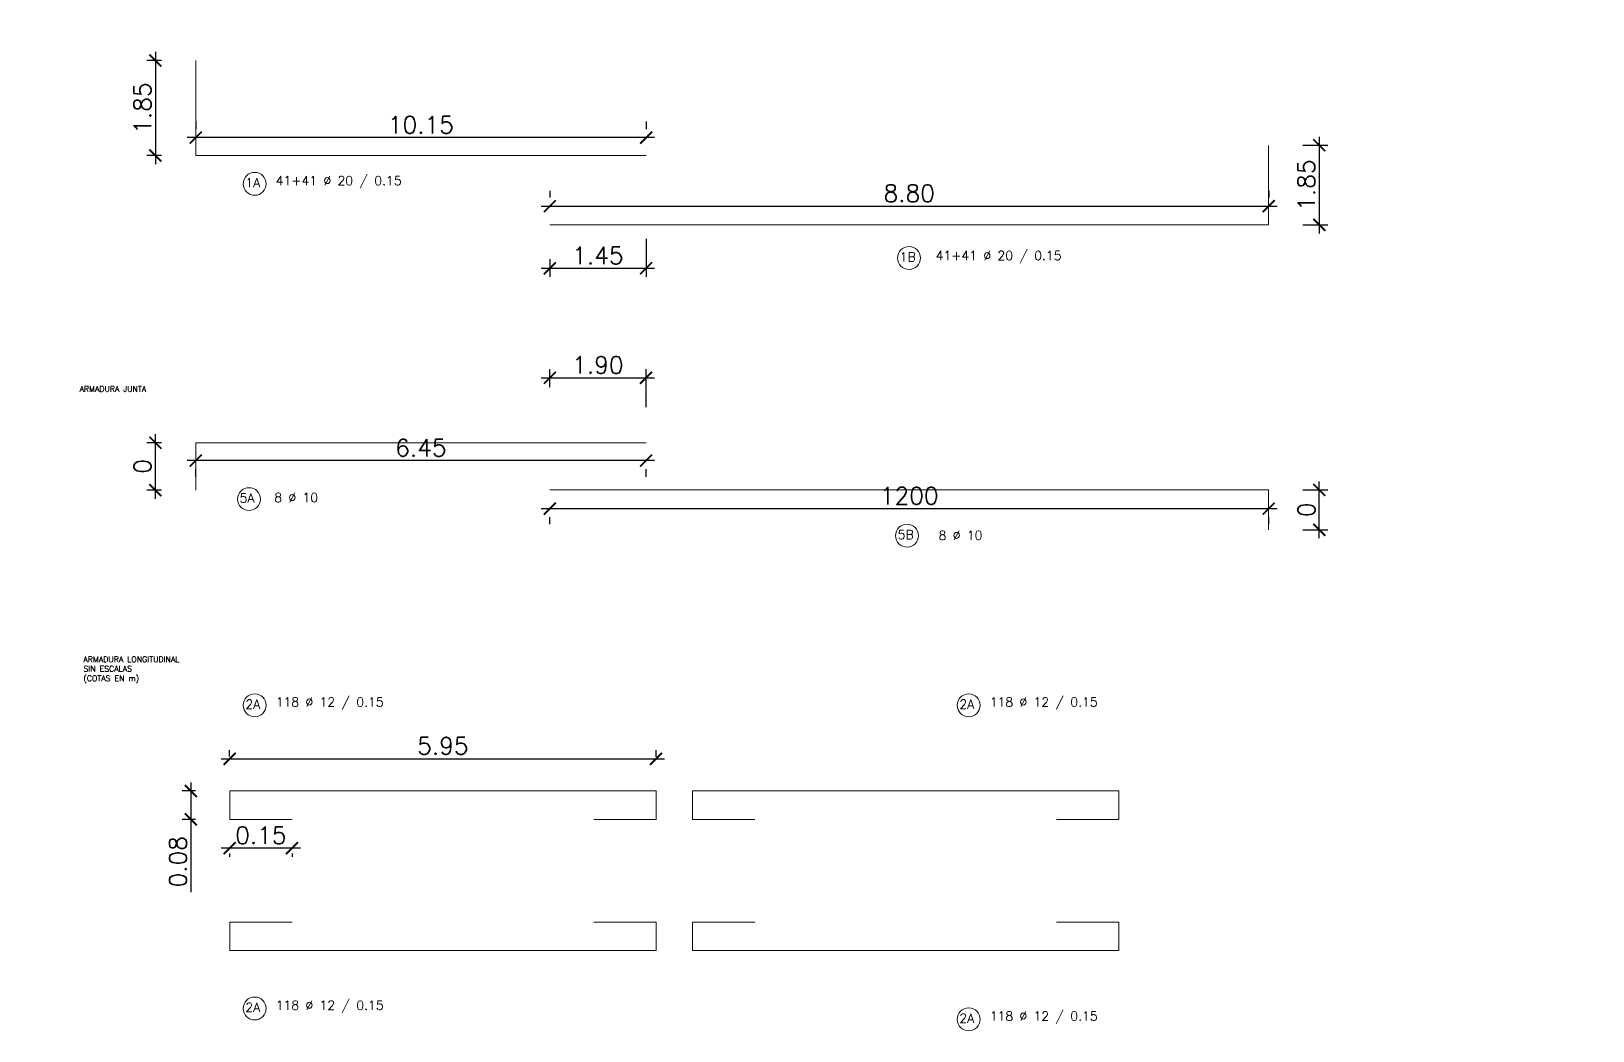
# Model space of a CAD drawing. Header units: metres. Extents: x 1291 to 1536, y 1774 to 1932.
# Drawn here: x 1345.33 to 1362.45, y 1774.19 to 1785.14 of the extents above; entities that cross this region are included whole.
import ezdxf

# ---------------------------------------------------------------- set-up
doc = ezdxf.new("R2010")
doc.units = ezdxf.units.M
doc.layers.add('Des', color=4, linetype='Continuous', lineweight=20)
doc.layers.add('YPSOM_ARMADURAS', color=164, linetype='Continuous')
doc.styles.add('SPING-TEXTO', font='romans.shx')
doc.styles.add('YPSOM_25', font='romans.shx', dxfattribs={"height": 0.0625})
doc.styles.add('YPSOM_40', font='romans.shx', dxfattribs={"height": 0.1})
doc.dimstyles.new('SPing_75', dxfattribs={"dimscale": 0.075, "dimtxt": 2.5, "dimasz": 1.75, "dimexe": 1.25, "dimexo": 5, "dimtad": 1, "dimzin": 1, "dimdsep": 46, "dimtxsty": 'SPING-TEXTO', "dimblk": 'ARCHTICK', "dimcen": 0, "dimdle": 1.25, "dimclrd": 1, "dimclre": 9, "dimclrt": 2, "dimadec": 0, "dimazin": 0, "dimtfac": 1, "dimtmove": 0, "dimatfit": 3, "dimfxl": 1, "dimarcsym": 0})

# ---------------------------------------------------------------- blocks, each defined once
blk = doc.blocks.new('*U142')
at = {"layer": 'YPSOM_ARMADURAS'}
blk.add_circle((0, 0), 0.005, dxfattribs=at)
blk = doc.blocks.new('*U143')
at = {"layer": 'Des', "color": 0, "linetype": 'ByBlock', "lineweight": -2, "transparency": 16777216}
for p in [(0, 0), (-0.26, -0.15), (-0.13, -0.075), (-0.519, -0.301), (-0.389, -0.226), (-0.779, -0.451), (-0.649, -0.376), (-1.168, -0.677), (-1.038, -0.601), (-0.909, -0.526), (-1.428, -0.827), (-1.298, -0.752), (-1.687, -0.977), (-1.558, -0.902), (-2.077, -1.203), (-1.947, -1.128), (-1.817, -1.052), (-2.336, -1.353), (-2.207, -1.278), (-2.596, -1.504), (-2.466, -1.428), (-2.856, -1.654), (-2.726, -1.579), (-3.245, -1.879), (-3.115, -1.804), (-2.985, -1.729), (-3.505, -2.03), (-3.375, -1.955), (-3.764, -2.18), (-3.634, -2.105), (-4.024, -2.33), (-3.894, -2.255), (-4.413, -2.556), (-4.283, -2.481), (-4.154, -2.406), (-4.673, -2.706), (-4.543, -2.631), (-4.932, -2.857), (-4.803, -2.782), (-5.322, -3.082), (-5.192, -3.007), (-5.062, -2.932), (-5.581, -3.233), (-5.452, -3.157), (-5.841, -3.383), (-5.711, -3.308), (-6.101, -3.533), (-5.971, -3.458), (-6.49, -3.759), (-6.36, -3.684), (-6.23, -3.608), (-6.75, -3.909), (-6.62, -3.834), (-7.009, -4.06), (-6.879, -3.984), (-7.269, -4.21), (-7.139, -4.135), (-7.658, -4.435), (-7.528, -4.36), (-7.399, -4.285), (-7.918, -4.586), (-7.788, -4.511), (-8.177, -4.736), (-8.048, -4.661), (-8.567, -4.962), (-8.437, -4.887), (-8.307, -4.811), (-8.827, -5.112), (-8.697, -5.037), (-9.086, -5.262), (-8.956, -5.187), (-9.346, -5.413), (-9.216, -5.338), (-9.735, -5.638), (-9.605, -5.563), (-9.476, -5.488), (-9.995, -5.789), (-9.865, -5.713), (-10.254, -5.939), (-10.125, -5.864), (-10.644, -6.165), (-10.514, -6.089), (-10.384, -6.014), (-10.903, -6.315), (-10.774, -6.24), (-11.163, -6.465), (-11.033, -6.39), (-11.423, -6.616), (-11.293, -6.54), (-11.812, -6.841), (-11.682, -6.766), (-11.552, -6.691), (-12.072, -6.991), (-11.942, -6.916), (-12.331, -7.142), (-12.201, -7.067), (-12.591, -7.292), (-12.461, -7.217), (-12.98, -7.518), (-12.85, -7.443), (-12.721, -7.367), (-13.24, -7.668), (-13.11, -7.593), (-13.499, -7.818), (-13.37, -7.743), (-13.889, -8.044), (-13.759, -7.969), (-13.629, -7.894), (-14.148, -8.194), (-14.019, -8.119), (-14.408, -8.345), (-14.278, -8.269), (-14.538, -8.42)]:
    blk.add_blockref('*U142', p, dxfattribs=at)
blk = doc.blocks.new('*U138')
at = {"layer": 'YPSOM_ARMADURAS'}
blk.add_circle((0, 0), 0.005, dxfattribs=at)
blk = doc.blocks.new('*U139')
at = {"layer": 'Des', "color": 0, "linetype": 'ByBlock', "lineweight": -2, "transparency": 16777216}
for p in [(0, 0), (-0.26, -0.15), (-0.13, -0.075), (-0.519, -0.301), (-0.389, -0.226), (-0.779, -0.451), (-0.649, -0.376), (-1.168, -0.677), (-1.038, -0.601), (-0.909, -0.526), (-1.428, -0.827), (-1.298, -0.752), (-1.687, -0.977), (-1.558, -0.902), (-2.077, -1.203), (-1.947, -1.128), (-1.817, -1.052), (-2.336, -1.353), (-2.207, -1.278), (-2.596, -1.504), (-2.466, -1.428), (-2.856, -1.654), (-2.726, -1.579), (-3.245, -1.879), (-3.115, -1.804), (-2.985, -1.729), (-3.505, -2.03), (-3.375, -1.955), (-3.764, -2.18), (-3.634, -2.105), (-4.024, -2.33), (-3.894, -2.255), (-4.413, -2.556), (-4.283, -2.481), (-4.154, -2.406), (-4.673, -2.706), (-4.543, -2.631), (-4.932, -2.857), (-4.803, -2.782), (-5.322, -3.082), (-5.192, -3.007), (-5.062, -2.932), (-5.581, -3.233), (-5.452, -3.157), (-5.841, -3.383), (-5.711, -3.308), (-6.101, -3.533), (-5.971, -3.458), (-6.49, -3.759), (-6.36, -3.684), (-6.23, -3.608), (-6.75, -3.909), (-6.62, -3.834), (-7.009, -4.06), (-6.879, -3.984), (-7.269, -4.21), (-7.139, -4.135), (-7.658, -4.435), (-7.528, -4.36), (-7.399, -4.285), (-7.918, -4.586), (-7.788, -4.511), (-8.177, -4.736), (-8.048, -4.661), (-8.567, -4.962), (-8.437, -4.887), (-8.307, -4.811), (-8.827, -5.112), (-8.697, -5.037), (-9.086, -5.262), (-8.956, -5.187), (-9.346, -5.413), (-9.216, -5.338), (-9.735, -5.638), (-9.605, -5.563), (-9.476, -5.488), (-9.995, -5.789), (-9.865, -5.713), (-10.254, -5.939), (-10.125, -5.864), (-10.644, -6.165), (-10.514, -6.089), (-10.384, -6.014), (-10.903, -6.315), (-10.774, -6.24), (-11.163, -6.465), (-11.033, -6.39), (-11.423, -6.616), (-11.293, -6.54), (-11.812, -6.841), (-11.682, -6.766), (-11.552, -6.691), (-12.072, -6.991), (-11.942, -6.916), (-12.331, -7.142), (-12.201, -7.067), (-12.591, -7.292), (-12.461, -7.217), (-12.98, -7.518), (-12.85, -7.443), (-12.721, -7.367), (-13.24, -7.668), (-13.11, -7.593), (-13.499, -7.818), (-13.37, -7.743), (-13.889, -8.044), (-13.759, -7.969), (-13.629, -7.894), (-14.148, -8.194), (-14.019, -8.119), (-14.408, -8.345), (-14.278, -8.269), (-14.668, -8.495), (-14.538, -8.42), (-14.797, -8.57)]:
    blk.add_blockref('*U138', p, dxfattribs=at)
blk = doc.blocks.new('_ArchTick')
at = {"color": 0, "linetype": 'ByBlock', "const_width": 0.15}
blk.add_lwpolyline([(-0.5, -0.5), (0.5, 0.5)], dxfattribs=at)
blk = doc.blocks.new('*D218')
at = {"layer": 'Defpoints', "color": 0, "transparency": 16777216}
for p in [(1347.135, 1784.82), (1346.693, 1783.779), (1347.135, 1783.779)]:
    blk.add_point(p, dxfattribs=at)
at = {"layer": 'Des', "color": 9, "lineweight": -2, "transparency": 16777216}
for p, q in [((1346.76, 1784.82), (1346.599, 1784.82)), ((1346.76, 1783.779), (1346.599, 1783.779))]:
    blk.add_line(p, q, dxfattribs=at)
at = {"layer": 'Des', "color": 1, "lineweight": -2, "transparency": 16777216}
blk.add_line((1346.693, 1784.914), (1346.693, 1783.685), dxfattribs=at)
at = {"layer": 'Des', "color": 1, "lineweight": -2, "transparency": 16777216, "xscale": 0.13125, "yscale": 0.13125, "zscale": 0.13125}
for p, rotation in [((1346.693, 1784.82), 90), ((1346.693, 1783.779), 270)]:
    blk.add_blockref('_ArchTick', p, dxfattribs=dict(at, rotation=rotation))
at = {"layer": 'Des', "color": 2, "transparency": 16777216, "insert": (1346.552, 1784.299), "char_height": 0.1875, "attachment_point": 5, "rotation": 90, "style": 'SPING-TEXTO'}
blk.add_mtext('1.85', dxfattribs=at)
blk = doc.blocks.new('*D219')
at = {"layer": 'Defpoints', "color": 0, "transparency": 16777216}
for p in [(1352.071, 1783.24), (1351.016, 1783.019), (1352.071, 1782.544)]:
    blk.add_point(p, dxfattribs=at)
at = {"layer": 'Des', "color": 9, "lineweight": -2, "transparency": 16777216}
for p, q in [((1352.071, 1782.865), (1352.071, 1782.45)), ((1351.016, 1782.644), (1351.016, 1782.45))]:
    blk.add_line(p, q, dxfattribs=at)
at = {"layer": 'Des', "color": 1, "lineweight": -2, "transparency": 16777216}
blk.add_line((1350.922, 1782.544), (1352.164, 1782.544), dxfattribs=at)
at = {"layer": 'Des', "color": 1, "lineweight": -2, "transparency": 16777216, "xscale": 0.13125, "yscale": 0.13125, "zscale": 0.13125, "rotation": 180}
blk.add_blockref('_ArchTick', (1351.016, 1782.544), dxfattribs=at)
at = {"layer": 'Des', "color": 1, "lineweight": -2, "transparency": 16777216, "xscale": 0.13125, "yscale": 0.13125, "zscale": 0.13125}
blk.add_blockref('_ArchTick', (1352.071, 1782.544), dxfattribs=at)
at = {"layer": 'Des', "color": 2, "transparency": 16777216, "insert": (1351.543, 1782.684), "char_height": 0.1875, "attachment_point": 5, "style": 'SPING-TEXTO'}
blk.add_mtext('1.45', dxfattribs=at)
blk = doc.blocks.new('*D220')
at = {"layer": 'Defpoints', "color": 0, "transparency": 16777216}
for p in [(1358.894, 1783.891), (1358.894, 1783.019), (1359.449, 1783.019)]:
    blk.add_point(p, dxfattribs=at)
at = {"layer": 'Des', "color": 1, "lineweight": -2, "transparency": 16777216}
blk.add_line((1359.449, 1783.985), (1359.449, 1782.925), dxfattribs=at)
at = {"layer": 'Des', "color": 9, "lineweight": -2, "transparency": 16777216}
for p, q in [((1359.269, 1783.891), (1359.543, 1783.891)), ((1359.269, 1783.019), (1359.543, 1783.019))]:
    blk.add_line(p, q, dxfattribs=at)
at = {"layer": 'Des', "color": 1, "lineweight": -2, "transparency": 16777216, "xscale": 0.13125, "yscale": 0.13125, "zscale": 0.13125}
for p, rotation in [((1359.449, 1783.891), 90), ((1359.449, 1783.019), 270)]:
    blk.add_blockref('_ArchTick', p, dxfattribs=dict(at, rotation=rotation))
at = {"layer": 'Des', "color": 2, "transparency": 16777216, "insert": (1359.308, 1783.455), "char_height": 0.1875, "attachment_point": 5, "rotation": 90, "style": 'SPING-TEXTO'}
blk.add_mtext('1.85', dxfattribs=at)
blk = doc.blocks.new('*D221')
at = {"layer": 'Defpoints', "color": 0, "transparency": 16777216}
for p in [(1347.135, 1783.975), (1347.135, 1783.779), (1352.071, 1783.779)]:
    blk.add_point(p, dxfattribs=at)
at = {"layer": 'Des', "color": 9, "lineweight": -2, "transparency": 16777216}
for p, q in [((1347.135, 1784.154), (1347.135, 1784.069)), ((1352.071, 1784.154), (1352.071, 1784.069))]:
    blk.add_line(p, q, dxfattribs=at)
at = {"layer": 'Des', "color": 1, "lineweight": -2, "transparency": 16777216}
blk.add_line((1352.164, 1783.975), (1347.042, 1783.975), dxfattribs=at)
at = {"layer": 'Des', "color": 1, "lineweight": -2, "transparency": 16777216, "xscale": 0.13125, "yscale": 0.13125, "zscale": 0.13125, "rotation": 180}
blk.add_blockref('_ArchTick', (1347.135, 1783.975), dxfattribs=at)
at = {"layer": 'Des', "color": 1, "lineweight": -2, "transparency": 16777216, "xscale": 0.13125, "yscale": 0.13125, "zscale": 0.13125}
blk.add_blockref('_ArchTick', (1352.071, 1783.975), dxfattribs=at)
at = {"layer": 'Des', "color": 2, "transparency": 16777216, "insert": (1349.603, 1784.116), "char_height": 0.1875, "attachment_point": 5, "style": 'SPING-TEXTO'}
blk.add_mtext('10.15', dxfattribs=at)
blk = doc.blocks.new('*D222')
at = {"layer": 'Defpoints', "color": 0, "transparency": 16777216}
for p in [(1358.894, 1783.224), (1351.016, 1783.019), (1358.894, 1783.019)]:
    blk.add_point(p, dxfattribs=at)
at = {"layer": 'Des', "color": 9, "lineweight": -2, "transparency": 16777216}
for p, q in [((1351.016, 1783.394), (1351.016, 1783.318)), ((1358.894, 1783.394), (1358.894, 1783.318))]:
    blk.add_line(p, q, dxfattribs=at)
at = {"layer": 'Des', "color": 1, "lineweight": -2, "transparency": 16777216}
blk.add_line((1350.922, 1783.224), (1358.988, 1783.224), dxfattribs=at)
at = {"layer": 'Des', "color": 1, "lineweight": -2, "transparency": 16777216, "xscale": 0.13125, "yscale": 0.13125, "zscale": 0.13125, "rotation": 180}
blk.add_blockref('_ArchTick', (1351.016, 1783.224), dxfattribs=at)
at = {"layer": 'Des', "color": 1, "lineweight": -2, "transparency": 16777216, "xscale": 0.13125, "yscale": 0.13125, "zscale": 0.13125}
blk.add_blockref('_ArchTick', (1358.894, 1783.224), dxfattribs=at)
at = {"layer": 'Des', "color": 2, "transparency": 16777216, "insert": (1354.955, 1783.365), "char_height": 0.1875, "attachment_point": 5, "style": 'SPING-TEXTO'}
blk.add_mtext('8.80', dxfattribs=at)
blk = doc.blocks.new('*D228')
at = {"layer": 'Defpoints', "color": 0, "transparency": 16777216}
for p in [(1352.18, 1777.168), (1347.507, 1776.819), (1352.18, 1776.815)]:
    blk.add_point(p, dxfattribs=at)
at = {"layer": 'Des', "color": 9, "lineweight": -2, "transparency": 16777216}
for p, q in [((1347.507, 1777.194), (1347.507, 1777.262)), ((1352.18, 1777.19), (1352.18, 1777.262))]:
    blk.add_line(p, q, dxfattribs=at)
at = {"layer": 'Des', "color": 1, "lineweight": -2, "transparency": 16777216}
blk.add_line((1347.414, 1777.168), (1352.274, 1777.168), dxfattribs=at)
at = {"layer": 'Des', "color": 1, "lineweight": -2, "transparency": 16777216, "xscale": 0.13125, "yscale": 0.13125, "zscale": 0.13125, "rotation": 180}
blk.add_blockref('_ArchTick', (1347.507, 1777.168), dxfattribs=at)
at = {"layer": 'Des', "color": 1, "lineweight": -2, "transparency": 16777216, "xscale": 0.13125, "yscale": 0.13125, "zscale": 0.13125}
blk.add_blockref('_ArchTick', (1352.18, 1777.168), dxfattribs=at)
at = {"layer": 'Des', "color": 2, "transparency": 16777216, "insert": (1349.844, 1777.309), "char_height": 0.1875, "attachment_point": 5, "style": 'SPING-TEXTO'}
blk.add_mtext('5.95', dxfattribs=at)
blk = doc.blocks.new('*D229')
at = {"layer": 'Defpoints', "color": 0, "transparency": 16777216}
for p in [(1347.507, 1776.815), (1347.082, 1776.503), (1347.507, 1776.503)]:
    blk.add_point(p, dxfattribs=at)
at = {"layer": 'Des', "color": 9, "lineweight": -2, "transparency": 16777216}
for p, q in [((1347.132, 1776.815), (1346.988, 1776.815)), ((1347.132, 1776.503), (1346.988, 1776.503))]:
    blk.add_line(p, q, dxfattribs=at)
at = {"layer": 'Des', "color": 1, "lineweight": -2, "transparency": 16777216}
for p, q in [((1347.082, 1776.909), (1347.082, 1776.503)), ((1347.082, 1776.503), (1347.082, 1775.707))]:
    blk.add_line(p, q, dxfattribs=at)
at = {"layer": 'Des', "color": 1, "lineweight": -2, "transparency": 16777216, "xscale": 0.13125, "yscale": 0.13125, "zscale": 0.13125}
for p, rotation in [((1347.082, 1776.815), 90), ((1347.082, 1776.503), 270)]:
    blk.add_blockref('_ArchTick', p, dxfattribs=dict(at, rotation=rotation))
at = {"layer": 'Des', "color": 2, "transparency": 16777216, "insert": (1346.941, 1776.039), "char_height": 0.1875, "attachment_point": 5, "rotation": 90, "style": 'SPING-TEXTO'}
blk.add_mtext('0.08', dxfattribs=at)
blk = doc.blocks.new('*D230')
at = {"layer": 'Defpoints', "color": 0, "transparency": 16777216}
for p in [(1347.507, 1776.503), (1348.191, 1776.503), (1347.507, 1776.188)]:
    blk.add_point(p, dxfattribs=at)
at = {"layer": 'Des', "color": 1, "lineweight": -2, "transparency": 16777216}
blk.add_line((1348.285, 1776.188), (1347.414, 1776.188), dxfattribs=at)
at = {"layer": 'Des', "color": 9, "lineweight": -2, "transparency": 16777216}
for p, q in [((1347.507, 1776.128), (1347.507, 1776.094)), ((1348.191, 1776.128), (1348.191, 1776.094))]:
    blk.add_line(p, q, dxfattribs=at)
at = {"layer": 'Des', "color": 1, "lineweight": -2, "transparency": 16777216, "xscale": 0.13125, "yscale": 0.13125, "zscale": 0.13125, "rotation": 180}
blk.add_blockref('_ArchTick', (1347.507, 1776.188), dxfattribs=at)
at = {"layer": 'Des', "color": 1, "lineweight": -2, "transparency": 16777216, "xscale": 0.13125, "yscale": 0.13125, "zscale": 0.13125}
blk.add_blockref('_ArchTick', (1348.191, 1776.188), dxfattribs=at)
at = {"layer": 'Des', "color": 2, "transparency": 16777216, "insert": (1347.849, 1776.329), "char_height": 0.1875, "attachment_point": 5, "style": 'SPING-TEXTO'}
blk.add_mtext('0.15', dxfattribs=at)
blk = doc.blocks.new('*D231')
at = {"layer": 'Defpoints', "color": 0, "transparency": 16777216}
for p in [(1346.693, 1780.632), (1347.135, 1780.632), (1347.135, 1780.112)]:
    blk.add_point(p, dxfattribs=at)
at = {"layer": 'Des', "color": 1, "lineweight": -2, "transparency": 16777216}
blk.add_line((1346.693, 1780.018), (1346.693, 1780.726), dxfattribs=at)
at = {"layer": 'Des', "color": 9, "lineweight": -2, "transparency": 16777216}
for p, q in [((1346.76, 1780.632), (1346.599, 1780.632)), ((1346.76, 1780.112), (1346.599, 1780.112))]:
    blk.add_line(p, q, dxfattribs=at)
at = {"layer": 'Des', "color": 1, "lineweight": -2, "transparency": 16777216, "xscale": 0.13125, "yscale": 0.13125, "zscale": 0.13125}
for p, rotation in [((1346.693, 1780.632), 90), ((1346.693, 1780.112), 270)]:
    blk.add_blockref('_ArchTick', p, dxfattribs=dict(at, rotation=rotation))
at = {"layer": 'Des', "color": 2, "transparency": 16777216, "insert": (1346.552, 1780.372), "char_height": 0.188, "attachment_point": 5, "rotation": 90, "style": 'SPING-TEXTO'}
blk.add_mtext('0', dxfattribs=at)
blk = doc.blocks.new('*D232')
at = {"layer": 'Defpoints', "color": 0, "transparency": 16777216}
for p in [(1352.071, 1781.343), (1351.016, 1780.867), (1352.071, 1780.646)]:
    blk.add_point(p, dxfattribs=at)
at = {"layer": 'Des', "color": 9, "lineweight": -2, "transparency": 16777216}
for p, q in [((1351.016, 1781.242), (1351.016, 1781.437)), ((1352.071, 1781.021), (1352.071, 1781.437))]:
    blk.add_line(p, q, dxfattribs=at)
at = {"layer": 'Des', "color": 1, "lineweight": -2, "transparency": 16777216}
blk.add_line((1350.922, 1781.343), (1352.164, 1781.343), dxfattribs=at)
at = {"layer": 'Des', "color": 1, "lineweight": -2, "transparency": 16777216, "xscale": 0.13125, "yscale": 0.13125, "zscale": 0.13125, "rotation": 180}
blk.add_blockref('_ArchTick', (1351.016, 1781.343), dxfattribs=at)
at = {"layer": 'Des', "color": 1, "lineweight": -2, "transparency": 16777216, "xscale": 0.13125, "yscale": 0.13125, "zscale": 0.13125}
blk.add_blockref('_ArchTick', (1352.071, 1781.343), dxfattribs=at)
at = {"layer": 'Des', "color": 2, "transparency": 16777216, "insert": (1351.543, 1781.483), "char_height": 0.1875, "attachment_point": 5, "style": 'SPING-TEXTO'}
blk.add_mtext('1.90', dxfattribs=at)
blk = doc.blocks.new('*D233')
at = {"layer": 'Defpoints', "color": 0, "transparency": 16777216}
for p in [(1358.894, 1780.114), (1359.449, 1780.114), (1358.894, 1779.678)]:
    blk.add_point(p, dxfattribs=at)
at = {"layer": 'Des', "color": 1, "lineweight": -2, "transparency": 16777216}
blk.add_line((1359.449, 1779.585), (1359.449, 1780.208), dxfattribs=at)
at = {"layer": 'Des', "color": 9, "lineweight": -2, "transparency": 16777216}
for p, q in [((1359.269, 1780.114), (1359.543, 1780.114)), ((1359.269, 1779.678), (1359.543, 1779.678))]:
    blk.add_line(p, q, dxfattribs=at)
at = {"layer": 'Des', "color": 1, "lineweight": -2, "transparency": 16777216, "xscale": 0.13125, "yscale": 0.13125, "zscale": 0.13125}
for p, rotation in [((1359.449, 1780.114), 90), ((1359.449, 1779.678), 270)]:
    blk.add_blockref('_ArchTick', p, dxfattribs=dict(at, rotation=rotation))
at = {"layer": 'Des', "color": 2, "transparency": 16777216, "insert": (1359.308, 1779.896), "char_height": 0.188, "attachment_point": 5, "rotation": 90, "style": 'SPING-TEXTO'}
blk.add_mtext('0', dxfattribs=at)
blk = doc.blocks.new('*U196')
at = {"layer": 'YPSOM_ARMADURAS'}
blk.add_circle((0, 0), 0.005, dxfattribs=at)
blk = doc.blocks.new('*U197')
at = {"layer": 'Des', "color": 0, "linetype": 'ByBlock', "lineweight": -2, "transparency": 16777216}
for p in [(0, 0), (-0.26, -0.15), (-0.13, -0.075), (-0.519, -0.301), (-0.389, -0.226), (-0.779, -0.451), (-0.649, -0.376), (-1.168, -0.677), (-1.038, -0.601), (-0.909, -0.526), (-1.428, -0.827), (-1.298, -0.752), (-1.687, -0.977), (-1.558, -0.902), (-2.077, -1.203), (-1.947, -1.128), (-1.817, -1.052), (-2.336, -1.353), (-2.207, -1.278), (-2.596, -1.504), (-2.466, -1.428), (-2.856, -1.654), (-2.726, -1.579), (-3.245, -1.879), (-3.115, -1.804), (-2.985, -1.729), (-3.505, -2.03), (-3.375, -1.955), (-3.764, -2.18), (-3.634, -2.105), (-4.024, -2.33), (-3.894, -2.255), (-4.413, -2.556), (-4.283, -2.481), (-4.154, -2.406), (-4.673, -2.706), (-4.543, -2.631), (-4.932, -2.857), (-4.803, -2.782), (-5.322, -3.082), (-5.192, -3.007), (-5.062, -2.932), (-5.581, -3.233), (-5.452, -3.157), (-5.841, -3.383), (-5.711, -3.308), (-6.101, -3.533), (-5.971, -3.458), (-6.49, -3.759), (-6.36, -3.684), (-6.23, -3.608), (-6.75, -3.909), (-6.62, -3.834), (-7.009, -4.06), (-6.879, -3.984), (-7.269, -4.21), (-7.139, -4.135), (-7.658, -4.435), (-7.528, -4.36), (-7.399, -4.285), (-7.918, -4.586), (-7.788, -4.511), (-8.177, -4.736), (-8.048, -4.661), (-8.567, -4.962), (-8.437, -4.887), (-8.307, -4.811), (-8.827, -5.112), (-8.697, -5.037), (-9.086, -5.262), (-8.956, -5.187), (-9.346, -5.413), (-9.216, -5.338), (-9.735, -5.638), (-9.605, -5.563), (-9.476, -5.488), (-9.995, -5.789), (-9.865, -5.713), (-10.254, -5.939), (-10.125, -5.864), (-10.644, -6.165), (-10.514, -6.089), (-10.384, -6.014), (-10.903, -6.315), (-10.774, -6.24), (-11.163, -6.465), (-11.033, -6.39), (-11.423, -6.616), (-11.293, -6.54), (-11.812, -6.841), (-11.682, -6.766), (-11.552, -6.691), (-12.072, -6.991), (-11.942, -6.916), (-12.331, -7.142), (-12.201, -7.067), (-12.591, -7.292), (-12.461, -7.217), (-12.98, -7.518), (-12.85, -7.443), (-12.721, -7.367), (-13.24, -7.668), (-13.11, -7.593), (-13.499, -7.818), (-13.37, -7.743), (-13.889, -8.044), (-13.759, -7.969), (-13.629, -7.894), (-14.148, -8.194), (-14.019, -8.119), (-14.408, -8.345), (-14.278, -8.269), (-14.538, -8.42)]:
    blk.add_blockref('*U196', p, dxfattribs=at)
blk = doc.blocks.new('*U188')
at = {"layer": 'YPSOM_ARMADURAS'}
blk.add_circle((0, 0), 0.005, dxfattribs=at)
blk = doc.blocks.new('*U189')
at = {"layer": 'Des', "color": 0, "linetype": 'ByBlock', "lineweight": -2, "transparency": 16777216}
for p in [(0, 0), (-0.26, -0.15), (-0.13, -0.075), (-0.519, -0.301), (-0.389, -0.226), (-0.779, -0.451), (-0.649, -0.376), (-1.168, -0.677), (-1.038, -0.601), (-0.909, -0.526), (-1.428, -0.827), (-1.298, -0.752), (-1.687, -0.977), (-1.558, -0.902), (-2.077, -1.203), (-1.947, -1.128), (-1.817, -1.052), (-2.336, -1.353), (-2.207, -1.278), (-2.596, -1.504), (-2.466, -1.428), (-2.856, -1.654), (-2.726, -1.579), (-3.245, -1.879), (-3.115, -1.804), (-2.985, -1.729), (-3.505, -2.03), (-3.375, -1.955), (-3.764, -2.18), (-3.634, -2.105), (-4.024, -2.33), (-3.894, -2.255), (-4.413, -2.556), (-4.283, -2.481), (-4.154, -2.406), (-4.673, -2.706), (-4.543, -2.631), (-4.932, -2.857), (-4.803, -2.782), (-5.322, -3.082), (-5.192, -3.007), (-5.062, -2.932), (-5.581, -3.233), (-5.452, -3.157), (-5.841, -3.383), (-5.711, -3.308), (-6.101, -3.533), (-5.971, -3.458), (-6.49, -3.759), (-6.36, -3.684), (-6.23, -3.608), (-6.75, -3.909), (-6.62, -3.834), (-7.009, -4.06), (-6.879, -3.984), (-7.269, -4.21), (-7.139, -4.135), (-7.658, -4.435), (-7.528, -4.36), (-7.399, -4.285), (-7.918, -4.586), (-7.788, -4.511), (-8.177, -4.736), (-8.048, -4.661), (-8.567, -4.962), (-8.437, -4.887), (-8.307, -4.811), (-8.827, -5.112), (-8.697, -5.037), (-9.086, -5.262), (-8.956, -5.187), (-9.346, -5.413), (-9.216, -5.338), (-9.735, -5.638), (-9.605, -5.563), (-9.476, -5.488), (-9.995, -5.789), (-9.865, -5.713), (-10.254, -5.939), (-10.125, -5.864), (-10.644, -6.165), (-10.514, -6.089), (-10.384, -6.014), (-10.903, -6.315), (-10.774, -6.24), (-11.163, -6.465), (-11.033, -6.39), (-11.423, -6.616), (-11.293, -6.54), (-11.812, -6.841), (-11.682, -6.766), (-11.552, -6.691), (-12.072, -6.991), (-11.942, -6.916), (-12.331, -7.142), (-12.201, -7.067), (-12.591, -7.292), (-12.461, -7.217), (-12.98, -7.518), (-12.85, -7.443), (-12.721, -7.367), (-13.24, -7.668), (-13.11, -7.593), (-13.499, -7.818), (-13.37, -7.743), (-13.889, -8.044), (-13.759, -7.969), (-13.629, -7.894), (-14.148, -8.194), (-14.019, -8.119), (-14.408, -8.345), (-14.278, -8.269), (-14.668, -8.495), (-14.538, -8.42), (-14.797, -8.57)]:
    blk.add_blockref('*U188', p, dxfattribs=at)
blk = doc.blocks.new('*D288')
at = {"layer": 'Defpoints', "color": 0, "transparency": 16777216}
for p in [(1347.135, 1784.82), (1346.693, 1783.779), (1347.135, 1783.779)]:
    blk.add_point(p, dxfattribs=at)
at = {"layer": 'Des', "color": 9, "lineweight": -2, "transparency": 16777216}
for p, q in [((1346.76, 1784.82), (1346.599, 1784.82)), ((1346.76, 1783.779), (1346.599, 1783.779))]:
    blk.add_line(p, q, dxfattribs=at)
at = {"layer": 'Des', "color": 1, "lineweight": -2, "transparency": 16777216}
blk.add_line((1346.693, 1784.914), (1346.693, 1783.685), dxfattribs=at)
at = {"layer": 'Des', "color": 1, "lineweight": -2, "transparency": 16777216, "xscale": 0.13125, "yscale": 0.13125, "zscale": 0.13125}
for p, rotation in [((1346.693, 1784.82), 90), ((1346.693, 1783.779), 270)]:
    blk.add_blockref('_ArchTick', p, dxfattribs=dict(at, rotation=rotation))
at = {"layer": 'Des', "color": 2, "transparency": 16777216, "insert": (1346.552, 1784.299), "char_height": 0.1875, "attachment_point": 5, "rotation": 90, "style": 'SPING-TEXTO'}
blk.add_mtext('1.85', dxfattribs=at)
blk = doc.blocks.new('*D289')
at = {"layer": 'Defpoints', "color": 0, "transparency": 16777216}
for p in [(1352.071, 1783.24), (1351.016, 1783.019), (1352.071, 1782.544)]:
    blk.add_point(p, dxfattribs=at)
at = {"layer": 'Des', "color": 9, "lineweight": -2, "transparency": 16777216}
for p, q in [((1352.071, 1782.865), (1352.071, 1782.45)), ((1351.016, 1782.644), (1351.016, 1782.45))]:
    blk.add_line(p, q, dxfattribs=at)
at = {"layer": 'Des', "color": 1, "lineweight": -2, "transparency": 16777216}
blk.add_line((1350.922, 1782.544), (1352.164, 1782.544), dxfattribs=at)
at = {"layer": 'Des', "color": 1, "lineweight": -2, "transparency": 16777216, "xscale": 0.13125, "yscale": 0.13125, "zscale": 0.13125, "rotation": 180}
blk.add_blockref('_ArchTick', (1351.016, 1782.544), dxfattribs=at)
at = {"layer": 'Des', "color": 1, "lineweight": -2, "transparency": 16777216, "xscale": 0.13125, "yscale": 0.13125, "zscale": 0.13125}
blk.add_blockref('_ArchTick', (1352.071, 1782.544), dxfattribs=at)
at = {"layer": 'Des', "color": 2, "transparency": 16777216, "insert": (1351.543, 1782.684), "char_height": 0.1875, "attachment_point": 5, "style": 'SPING-TEXTO'}
blk.add_mtext('1.45', dxfattribs=at)
blk = doc.blocks.new('*D290')
at = {"layer": 'Defpoints', "color": 0, "transparency": 16777216}
for p in [(1358.894, 1783.891), (1358.894, 1783.019), (1359.449, 1783.019)]:
    blk.add_point(p, dxfattribs=at)
at = {"layer": 'Des', "color": 1, "lineweight": -2, "transparency": 16777216}
blk.add_line((1359.449, 1783.985), (1359.449, 1782.925), dxfattribs=at)
at = {"layer": 'Des', "color": 9, "lineweight": -2, "transparency": 16777216}
for p, q in [((1359.269, 1783.891), (1359.543, 1783.891)), ((1359.269, 1783.019), (1359.543, 1783.019))]:
    blk.add_line(p, q, dxfattribs=at)
at = {"layer": 'Des', "color": 1, "lineweight": -2, "transparency": 16777216, "xscale": 0.13125, "yscale": 0.13125, "zscale": 0.13125}
for p, rotation in [((1359.449, 1783.891), 90), ((1359.449, 1783.019), 270)]:
    blk.add_blockref('_ArchTick', p, dxfattribs=dict(at, rotation=rotation))
at = {"layer": 'Des', "color": 2, "transparency": 16777216, "insert": (1359.308, 1783.455), "char_height": 0.1875, "attachment_point": 5, "rotation": 90, "style": 'SPING-TEXTO'}
blk.add_mtext('1.85', dxfattribs=at)
blk = doc.blocks.new('*D291')
at = {"layer": 'Defpoints', "color": 0, "transparency": 16777216}
for p in [(1347.135, 1783.975), (1347.135, 1783.779), (1352.071, 1783.779)]:
    blk.add_point(p, dxfattribs=at)
at = {"layer": 'Des', "color": 9, "lineweight": -2, "transparency": 16777216}
for p, q in [((1347.135, 1784.154), (1347.135, 1784.069)), ((1352.071, 1784.154), (1352.071, 1784.069))]:
    blk.add_line(p, q, dxfattribs=at)
at = {"layer": 'Des', "color": 1, "lineweight": -2, "transparency": 16777216}
blk.add_line((1352.164, 1783.975), (1347.042, 1783.975), dxfattribs=at)
at = {"layer": 'Des', "color": 1, "lineweight": -2, "transparency": 16777216, "xscale": 0.13125, "yscale": 0.13125, "zscale": 0.13125, "rotation": 180}
blk.add_blockref('_ArchTick', (1347.135, 1783.975), dxfattribs=at)
at = {"layer": 'Des', "color": 1, "lineweight": -2, "transparency": 16777216, "xscale": 0.13125, "yscale": 0.13125, "zscale": 0.13125}
blk.add_blockref('_ArchTick', (1352.071, 1783.975), dxfattribs=at)
at = {"layer": 'Des', "color": 2, "transparency": 16777216, "insert": (1349.603, 1784.116), "char_height": 0.1875, "attachment_point": 5, "style": 'SPING-TEXTO'}
blk.add_mtext('10.15', dxfattribs=at)
blk = doc.blocks.new('*D292')
at = {"layer": 'Defpoints', "color": 0, "transparency": 16777216}
for p in [(1358.894, 1783.224), (1351.016, 1783.019), (1358.894, 1783.019)]:
    blk.add_point(p, dxfattribs=at)
at = {"layer": 'Des', "color": 9, "lineweight": -2, "transparency": 16777216}
for p, q in [((1351.016, 1783.394), (1351.016, 1783.318)), ((1358.894, 1783.394), (1358.894, 1783.318))]:
    blk.add_line(p, q, dxfattribs=at)
at = {"layer": 'Des', "color": 1, "lineweight": -2, "transparency": 16777216}
blk.add_line((1350.922, 1783.224), (1358.988, 1783.224), dxfattribs=at)
at = {"layer": 'Des', "color": 1, "lineweight": -2, "transparency": 16777216, "xscale": 0.13125, "yscale": 0.13125, "zscale": 0.13125, "rotation": 180}
blk.add_blockref('_ArchTick', (1351.016, 1783.224), dxfattribs=at)
at = {"layer": 'Des', "color": 1, "lineweight": -2, "transparency": 16777216, "xscale": 0.13125, "yscale": 0.13125, "zscale": 0.13125}
blk.add_blockref('_ArchTick', (1358.894, 1783.224), dxfattribs=at)
at = {"layer": 'Des', "color": 2, "transparency": 16777216, "insert": (1354.955, 1783.365), "char_height": 0.1875, "attachment_point": 5, "style": 'SPING-TEXTO'}
blk.add_mtext('8.80', dxfattribs=at)
blk = doc.blocks.new('*D298')
at = {"layer": 'Defpoints', "color": 0, "transparency": 16777216}
for p in [(1352.18, 1777.168), (1347.507, 1776.819), (1352.18, 1776.815)]:
    blk.add_point(p, dxfattribs=at)
at = {"layer": 'Des', "color": 9, "lineweight": -2, "transparency": 16777216}
for p, q in [((1347.507, 1777.194), (1347.507, 1777.262)), ((1352.18, 1777.19), (1352.18, 1777.262))]:
    blk.add_line(p, q, dxfattribs=at)
at = {"layer": 'Des', "color": 1, "lineweight": -2, "transparency": 16777216}
blk.add_line((1347.414, 1777.168), (1352.274, 1777.168), dxfattribs=at)
at = {"layer": 'Des', "color": 1, "lineweight": -2, "transparency": 16777216, "xscale": 0.13125, "yscale": 0.13125, "zscale": 0.13125, "rotation": 180}
blk.add_blockref('_ArchTick', (1347.507, 1777.168), dxfattribs=at)
at = {"layer": 'Des', "color": 1, "lineweight": -2, "transparency": 16777216, "xscale": 0.13125, "yscale": 0.13125, "zscale": 0.13125}
blk.add_blockref('_ArchTick', (1352.18, 1777.168), dxfattribs=at)
at = {"layer": 'Des', "color": 2, "transparency": 16777216, "insert": (1349.844, 1777.309), "char_height": 0.1875, "attachment_point": 5, "style": 'SPING-TEXTO'}
blk.add_mtext('5.95', dxfattribs=at)
blk = doc.blocks.new('*D299')
at = {"layer": 'Defpoints', "color": 0, "transparency": 16777216}
for p in [(1347.507, 1776.815), (1347.082, 1776.503), (1347.507, 1776.503)]:
    blk.add_point(p, dxfattribs=at)
at = {"layer": 'Des', "color": 9, "lineweight": -2, "transparency": 16777216}
for p, q in [((1347.132, 1776.815), (1346.988, 1776.815)), ((1347.132, 1776.503), (1346.988, 1776.503))]:
    blk.add_line(p, q, dxfattribs=at)
at = {"layer": 'Des', "color": 1, "lineweight": -2, "transparency": 16777216}
for p, q in [((1347.082, 1776.909), (1347.082, 1776.503)), ((1347.082, 1776.503), (1347.082, 1775.707))]:
    blk.add_line(p, q, dxfattribs=at)
at = {"layer": 'Des', "color": 1, "lineweight": -2, "transparency": 16777216, "xscale": 0.13125, "yscale": 0.13125, "zscale": 0.13125}
for p, rotation in [((1347.082, 1776.815), 90), ((1347.082, 1776.503), 270)]:
    blk.add_blockref('_ArchTick', p, dxfattribs=dict(at, rotation=rotation))
at = {"layer": 'Des', "color": 2, "transparency": 16777216, "insert": (1346.941, 1776.039), "char_height": 0.1875, "attachment_point": 5, "rotation": 90, "style": 'SPING-TEXTO'}
blk.add_mtext('0.08', dxfattribs=at)
blk = doc.blocks.new('*D300')
at = {"layer": 'Defpoints', "color": 0, "transparency": 16777216}
for p in [(1347.507, 1776.503), (1348.191, 1776.503), (1347.507, 1776.188)]:
    blk.add_point(p, dxfattribs=at)
at = {"layer": 'Des', "color": 1, "lineweight": -2, "transparency": 16777216}
blk.add_line((1348.285, 1776.188), (1347.414, 1776.188), dxfattribs=at)
at = {"layer": 'Des', "color": 9, "lineweight": -2, "transparency": 16777216}
for p, q in [((1347.507, 1776.128), (1347.507, 1776.094)), ((1348.191, 1776.128), (1348.191, 1776.094))]:
    blk.add_line(p, q, dxfattribs=at)
at = {"layer": 'Des', "color": 1, "lineweight": -2, "transparency": 16777216, "xscale": 0.13125, "yscale": 0.13125, "zscale": 0.13125, "rotation": 180}
blk.add_blockref('_ArchTick', (1347.507, 1776.188), dxfattribs=at)
at = {"layer": 'Des', "color": 1, "lineweight": -2, "transparency": 16777216, "xscale": 0.13125, "yscale": 0.13125, "zscale": 0.13125}
blk.add_blockref('_ArchTick', (1348.191, 1776.188), dxfattribs=at)
at = {"layer": 'Des', "color": 2, "transparency": 16777216, "insert": (1347.849, 1776.329), "char_height": 0.1875, "attachment_point": 5, "style": 'SPING-TEXTO'}
blk.add_mtext('0.15', dxfattribs=at)
blk = doc.blocks.new('*D301')
at = {"layer": 'Defpoints', "color": 0, "transparency": 16777216}
for p in [(1352.071, 1781.343), (1351.016, 1780.867), (1352.071, 1780.646)]:
    blk.add_point(p, dxfattribs=at)
at = {"layer": 'Des', "color": 9, "lineweight": -2, "transparency": 16777216}
for p, q in [((1351.016, 1781.242), (1351.016, 1781.437)), ((1352.071, 1781.021), (1352.071, 1781.437))]:
    blk.add_line(p, q, dxfattribs=at)
at = {"layer": 'Des', "color": 1, "lineweight": -2, "transparency": 16777216}
blk.add_line((1350.922, 1781.343), (1352.164, 1781.343), dxfattribs=at)
at = {"layer": 'Des', "color": 1, "lineweight": -2, "transparency": 16777216, "xscale": 0.13125, "yscale": 0.13125, "zscale": 0.13125, "rotation": 180}
blk.add_blockref('_ArchTick', (1351.016, 1781.343), dxfattribs=at)
at = {"layer": 'Des', "color": 1, "lineweight": -2, "transparency": 16777216, "xscale": 0.13125, "yscale": 0.13125, "zscale": 0.13125}
blk.add_blockref('_ArchTick', (1352.071, 1781.343), dxfattribs=at)
at = {"layer": 'Des', "color": 2, "transparency": 16777216, "insert": (1351.543, 1781.483), "char_height": 0.1875, "attachment_point": 5, "style": 'SPING-TEXTO'}
blk.add_mtext('1.90', dxfattribs=at)
blk = doc.blocks.new('*D302')
at = {"layer": 'Defpoints', "color": 0, "transparency": 16777216}
for p in [(1347.135, 1780.632), (1352.071, 1780.632), (1347.135, 1780.436)]:
    blk.add_point(p, dxfattribs=at)
at = {"layer": 'Des', "color": 1, "lineweight": -2, "transparency": 16777216}
blk.add_line((1352.164, 1780.436), (1347.042, 1780.436), dxfattribs=at)
at = {"layer": 'Des', "color": 9, "lineweight": -2, "transparency": 16777216}
for p, q in [((1347.135, 1780.257), (1347.135, 1780.342)), ((1352.071, 1780.257), (1352.071, 1780.342))]:
    blk.add_line(p, q, dxfattribs=at)
at = {"layer": 'Des', "color": 1, "lineweight": -2, "transparency": 16777216, "xscale": 0.13125, "yscale": 0.13125, "zscale": 0.13125, "rotation": 180}
blk.add_blockref('_ArchTick', (1347.135, 1780.436), dxfattribs=at)
at = {"layer": 'Des', "color": 1, "lineweight": -2, "transparency": 16777216, "xscale": 0.13125, "yscale": 0.13125, "zscale": 0.13125}
blk.add_blockref('_ArchTick', (1352.071, 1780.436), dxfattribs=at)
at = {"layer": 'Des', "color": 2, "transparency": 16777216, "insert": (1349.603, 1780.576), "char_height": 0.1875, "attachment_point": 5, "style": 'SPING-TEXTO'}
blk.add_mtext('6.45', dxfattribs=at)
blk = doc.blocks.new('*D303')
at = {"layer": 'Defpoints', "color": 0, "transparency": 16777216}
for p in [(1351.016, 1780.114), (1358.894, 1780.114), (1358.894, 1779.909)]:
    blk.add_point(p, dxfattribs=at)
at = {"layer": 'Des', "color": 1, "lineweight": -2, "transparency": 16777216}
blk.add_line((1350.922, 1779.909), (1358.988, 1779.909), dxfattribs=at)
at = {"layer": 'Des', "color": 9, "lineweight": -2, "transparency": 16777216}
for p, q in [((1351.016, 1779.739), (1351.016, 1779.815)), ((1358.894, 1779.739), (1358.894, 1779.815))]:
    blk.add_line(p, q, dxfattribs=at)
at = {"layer": 'Des', "color": 1, "lineweight": -2, "transparency": 16777216, "xscale": 0.13125, "yscale": 0.13125, "zscale": 0.13125, "rotation": 180}
blk.add_blockref('_ArchTick', (1351.016, 1779.909), dxfattribs=at)
at = {"layer": 'Des', "color": 1, "lineweight": -2, "transparency": 16777216, "xscale": 0.13125, "yscale": 0.13125, "zscale": 0.13125}
blk.add_blockref('_ArchTick', (1358.894, 1779.909), dxfattribs=at)
at = {"layer": 'Des', "color": 2, "transparency": 16777216, "insert": (1354.955, 1780.05), "char_height": 0.1875, "attachment_point": 5, "style": 'SPING-TEXTO'}
blk.add_mtext('1200', dxfattribs=at)

msp = doc.modelspace()

# ---------------------------------------------------------------- linework, layer by layer
at = {"layer": 'Des'}
for points in [[(1347.1353, 1784.81977), (1347.1353, 1783.77897), (1352.07057, 1783.77897)], [(1347.1353, 1784.81977), (1347.1353, 1783.77897), (1352.07057, 1783.77897)], [(1351.01576, 1783.0192), (1358.89391, 1783.0192), (1358.89391, 1783.89088)], [(1351.01576, 1783.0192), (1358.89391, 1783.0192), (1358.89391, 1783.89088)], [(1347.1353, 1780.11172), (1347.1353, 1780.63212), (1352.07057, 1780.63212)], [(1347.1353, 1780.11172), (1347.1353, 1780.63212), (1352.07057, 1780.63212)], [(1351.01576, 1780.1141), (1358.89391, 1780.1141), (1358.89391, 1779.67826)], [(1351.01576, 1780.1141), (1358.89391, 1780.1141), (1358.89391, 1779.67826)], [(1348.19125, 1776.50295), (1347.5074, 1776.50295), (1347.5074, 1776.815), (1349.84386, 1776.815)], [(1348.19125, 1776.50295), (1347.5074, 1776.50295), (1347.5074, 1776.815), (1349.84386, 1776.815)], [(1351.49647, 1776.50295), (1352.18033, 1776.50295), (1352.18033, 1776.815), (1349.84386, 1776.815)], [(1351.49647, 1776.50295), (1352.18033, 1776.50295), (1352.18033, 1776.815), (1349.84386, 1776.815)], [(1353.26199, 1776.50295), (1352.57814, 1776.50295), (1352.57814, 1776.815), (1354.9146, 1776.815)], [(1353.26199, 1776.50295), (1352.57814, 1776.50295), (1352.57814, 1776.815), (1354.9146, 1776.815)], [(1356.56721, 1776.50295), (1357.25107, 1776.50295), (1357.25107, 1776.815), (1354.9146, 1776.815)], [(1356.56721, 1776.50295), (1357.25107, 1776.50295), (1357.25107, 1776.815), (1354.9146, 1776.815)], [(1348.19125, 1775.37854), (1347.5074, 1775.37854), (1347.5074, 1775.06649), (1349.84386, 1775.06649)], [(1348.19125, 1775.37854), (1347.5074, 1775.37854), (1347.5074, 1775.06649), (1349.84386, 1775.06649)], [(1351.49647, 1775.37854), (1352.18033, 1775.37854), (1352.18033, 1775.06649), (1349.84386, 1775.06649)], [(1351.49647, 1775.37854), (1352.18033, 1775.37854), (1352.18033, 1775.06649), (1349.84386, 1775.06649)], [(1353.26199, 1775.37854), (1352.57814, 1775.37854), (1352.57814, 1775.06649), (1354.9146, 1775.06649)], [(1353.26199, 1775.37854), (1352.57814, 1775.37854), (1352.57814, 1775.06649), (1354.9146, 1775.06649)], [(1356.56721, 1775.37854), (1357.25107, 1775.37854), (1357.25107, 1775.06649), (1354.9146, 1775.06649)], [(1356.56721, 1775.37854), (1357.25107, 1775.37854), (1357.25107, 1775.06649), (1354.9146, 1775.06649)]]:
    msp.add_lwpolyline(points, dxfattribs=at)
for centre in [(1347.78145, 1783.46929), (1347.78145, 1783.46929), (1354.9527, 1782.65591), (1354.9527, 1782.65591), (1347.71905, 1780.01345), (1347.71905, 1780.01345), (1354.93081, 1779.61278), (1354.93081, 1779.61278), (1347.78145, 1777.75411), (1347.78145, 1777.75411), (1355.60666, 1777.75411), (1355.60666, 1777.75411), (1347.78145, 1774.43094), (1347.78145, 1774.43094), (1355.60666, 1774.31189), (1355.60666, 1774.31189)]:
    msp.add_circle(centre, 0.1253, dxfattribs=at)

# ---------------------------------------------------------------- block references
at = {"layer": 'Des', "color": 9, "rotation": 149.9219293539946}
for name, p in [('*U143', (1345.33915, 1790.53146, 40.44465)), ('*U197', (1345.33915, 1790.53146, 40.44465)), ('*U139', (1345.33915, 1790.25646, 40.44465)), ('*U189', (1345.33915, 1790.25646, 40.44465))]:
    msp.add_blockref(name, p, dxfattribs=at)

# ---------------------------------------------------------------- texts
at = {"layer": 'Des', "style": 'YPSOM_40'}
for s, p in [('1A', (1347.67877, 1783.43131)), ('1A', (1347.67877, 1783.43131)), ('1B', (1354.85002, 1782.61793)), ('1B', (1354.85002, 1782.61793)), ('5A', (1347.61637, 1779.97547)), ('5B', (1354.82813, 1779.5748)), ('5B', (1354.82813, 1779.5748)), ('2A', (1347.67877, 1777.71613)), ('2A', (1347.67877, 1777.71613)), ('2A', (1355.50398, 1777.71613)), ('2A', (1355.50398, 1777.71613)), ('2A', (1347.67877, 1774.39296)), ('2A', (1347.67877, 1774.39296)), ('2A', (1355.50398, 1774.2739)), ('2A', (1355.50398, 1774.2739))]:
    msp.add_text(s, height=0.1, dxfattribs=at).set_placement(p)
at = {"layer": 'Des', "char_height": 0.1, "attachment_point": 1, "style": 'YPSOM_40'}
for s, insert in [('\\A1;41+41 Ø 20 / 0.15', (1348.01157, 1783.55476)), ('\\A1;41+41 Ø 20 / 0.15', (1348.01157, 1783.55476)), ('\\A1;41+41 Ø 20 / 0.15', (1355.24407, 1782.73327)), ('\\A1;41+41 Ø 20 / 0.15', (1355.24407, 1782.73327)), ('\\A1;8 Ø 10 ', (1347.99599, 1780.08083)), ('\\A1;8 Ø 10 ', (1347.99599, 1780.08083)), ('\\A1;8 Ø 10 ', (1355.27682, 1779.66607)), ('\\A1;8 Ø 10 ', (1355.27682, 1779.66607)), ('\\A1;118 Ø 12 / 0.15', (1348.01157, 1777.83958)), ('\\A1;118 Ø 12 / 0.15', (1348.01157, 1777.83958)), ('\\A1;118 Ø 12 / 0.15', (1355.83678, 1777.83958)), ('\\A1;118 Ø 12 / 0.15', (1355.83678, 1777.83958)), ('\\A1;118 Ø 12 / 0.15', (1348.01157, 1774.51641)), ('\\A1;118 Ø 12 / 0.15', (1348.01157, 1774.51641)), ('\\A1;118 Ø 12 / 0.15', (1355.83678, 1774.39735)), ('\\A1;118 Ø 12 / 0.15', (1355.83678, 1774.39735))]:
    msp.add_mtext_dynamic_manual_height_columns(s, width=1.7673425, gutter_width=0.5, heights=[0], dxfattribs=dict(at, insert=insert))
at = {"layer": 'Des', "char_height": 0.0625, "attachment_point": 1, "rotation": 0, "style": 'YPSOM_25'}
for s, insert in [('ARMADURA JUNTA', (1345.86154, 1781.25312, 116.94379)), ('ARMADURA JUNTA', (1345.86154, 1781.25312, 116.94379)), ('ARMADURA LONGITUDINAL\\PSIN ESCALAS\\P(COTAS EN m)', (1345.90435, 1778.28916, 116.94379)), ('ARMADURA LONGITUDINAL\\PSIN ESCALAS\\P(COTAS EN m)', (1345.90435, 1778.28916, 116.94379))]:
    msp.add_mtext_dynamic_manual_height_columns(s, width=2.0637841, gutter_width=0.3125, heights=[0], dxfattribs=dict(at, insert=insert))

# ---------------------------------------------------------------- dimensions: what is measured, and where the dimension line sits
at = {"layer": 'Des'}
for p1, p2, distance, text, picture, middle in [((1347.1353, 1784.81977), (1347.1353, 1783.77897), -0.4425, '1.85', '*D218', (1346.55217, 1784.29937)), ((1347.1353, 1784.81977), (1347.1353, 1783.77897), -0.4425, '1.85', '*D288', (1346.55217, 1784.29937)), ((1347.1353, 1780.11172), (1347.1353, 1780.63212), 0.4425, '0', '*D231', (1346.55217, 1780.37192))]:
    dim = msp.add_aligned_dim(p1=p1, p2=p2, distance=distance, text=text, dimstyle='SPing_75', dxfattribs=at)
    dim.commit()
    dim.dimension.update_dxf_attribs({"geometry": picture, "text_midpoint": middle})
for base, p1, p2, text, picture, middle in [((1347.1353, 1783.97535), (1352.07057, 1783.77897), (1347.1353, 1783.77897), '10.15', '*D221', (1349.60293, 1784.11598)), ((1347.1353, 1783.97535), (1352.07057, 1783.77897), (1347.1353, 1783.77897), '10.15', '*D291', (1349.60293, 1784.11598)), ((1358.89391, 1783.22414), (1351.01576, 1783.0192), (1358.89391, 1783.0192), '8.80', '*D222', (1354.95484, 1783.36477)), ((1358.89391, 1783.22414), (1351.01576, 1783.0192), (1358.89391, 1783.0192), '8.80', '*D292', (1354.95484, 1783.36477)), ((1352.07057, 1782.54382), (1351.01576, 1783.0192), (1352.07057, 1783.24039), '1.45', '*D219', (1351.54317, 1782.68444)), ((1352.07057, 1782.54382), (1351.01576, 1783.0192), (1352.07057, 1783.24039), '1.45', '*D289', (1351.54317, 1782.68444)), ((1352.07057, 1781.34276), (1351.01576, 1780.86738), (1352.07057, 1780.64619), '1.90', '*D232', (1351.54317, 1781.48339)), ((1352.07057, 1781.34276), (1351.01576, 1780.86738), (1352.07057, 1780.64619), '1.90', '*D301', (1351.54317, 1781.48339)), ((1347.1353, 1780.43575), (1352.07057, 1780.63212), (1347.1353, 1780.63212), '6.45', '*D302', (1349.60293, 1780.57637)), ((1358.89391, 1779.90916), (1351.01576, 1780.1141), (1358.89391, 1780.1141), '1200', '*D303', (1354.95484, 1780.04978)), ((1352.18033, 1777.16817), (1347.5074, 1776.81859), (1352.18033, 1776.815), '5.95', '*D228', (1349.84386, 1777.3088)), ((1352.18033, 1777.16817), (1347.5074, 1776.81859), (1352.18033, 1776.815), '5.95', '*D298', (1349.84386, 1777.3088)), ((1347.5074, 1776.18823), (1348.19125, 1776.50295), (1347.5074, 1776.50295), '0.15', '*D230', (1347.84933, 1776.32885)), ((1347.5074, 1776.18823), (1348.19125, 1776.50295), (1347.5074, 1776.50295), '0.15', '*D300', (1347.84933, 1776.32885))]:
    dim = msp.add_linear_dim(base=base, p1=p1, p2=p2, text=text, dimstyle='SPing_75', dxfattribs=at)
    dim.commit()
    dim.dimension.update_dxf_attribs({"geometry": picture, "text_midpoint": middle})
for base, p1, p2, angle, text, picture, middle in [((1359.44909, 1783.0192), (1358.89391, 1783.89088), (1358.89391, 1783.0192), 90, '1.85', '*D220', (1359.30846, 1783.45504)), ((1359.44909, 1783.0192), (1358.89391, 1783.89088), (1358.89391, 1783.0192), 90, '1.85', '*D290', (1359.30846, 1783.45504)), ((1359.44909, 1780.1141), (1358.89391, 1779.67826), (1358.89391, 1780.1141), 270, '0', '*D233', (1359.30846, 1779.89618)), ((1347.08212, 1776.50295), (1347.5074, 1776.815), (1347.5074, 1776.50295), 90, '0.08', '*D229', (1346.94149, 1776.03911)), ((1347.08212, 1776.50295), (1347.5074, 1776.815), (1347.5074, 1776.50295), 90, '0.08', '*D299', (1346.94149, 1776.03911))]:
    dim = msp.add_linear_dim(base=base, p1=p1, p2=p2, angle=angle, text=text, dimstyle='SPing_75', dxfattribs=at)
    dim.commit()
    dim.dimension.update_dxf_attribs({"geometry": picture, "text_midpoint": middle})

doc.saveas('drawing.dxf')
